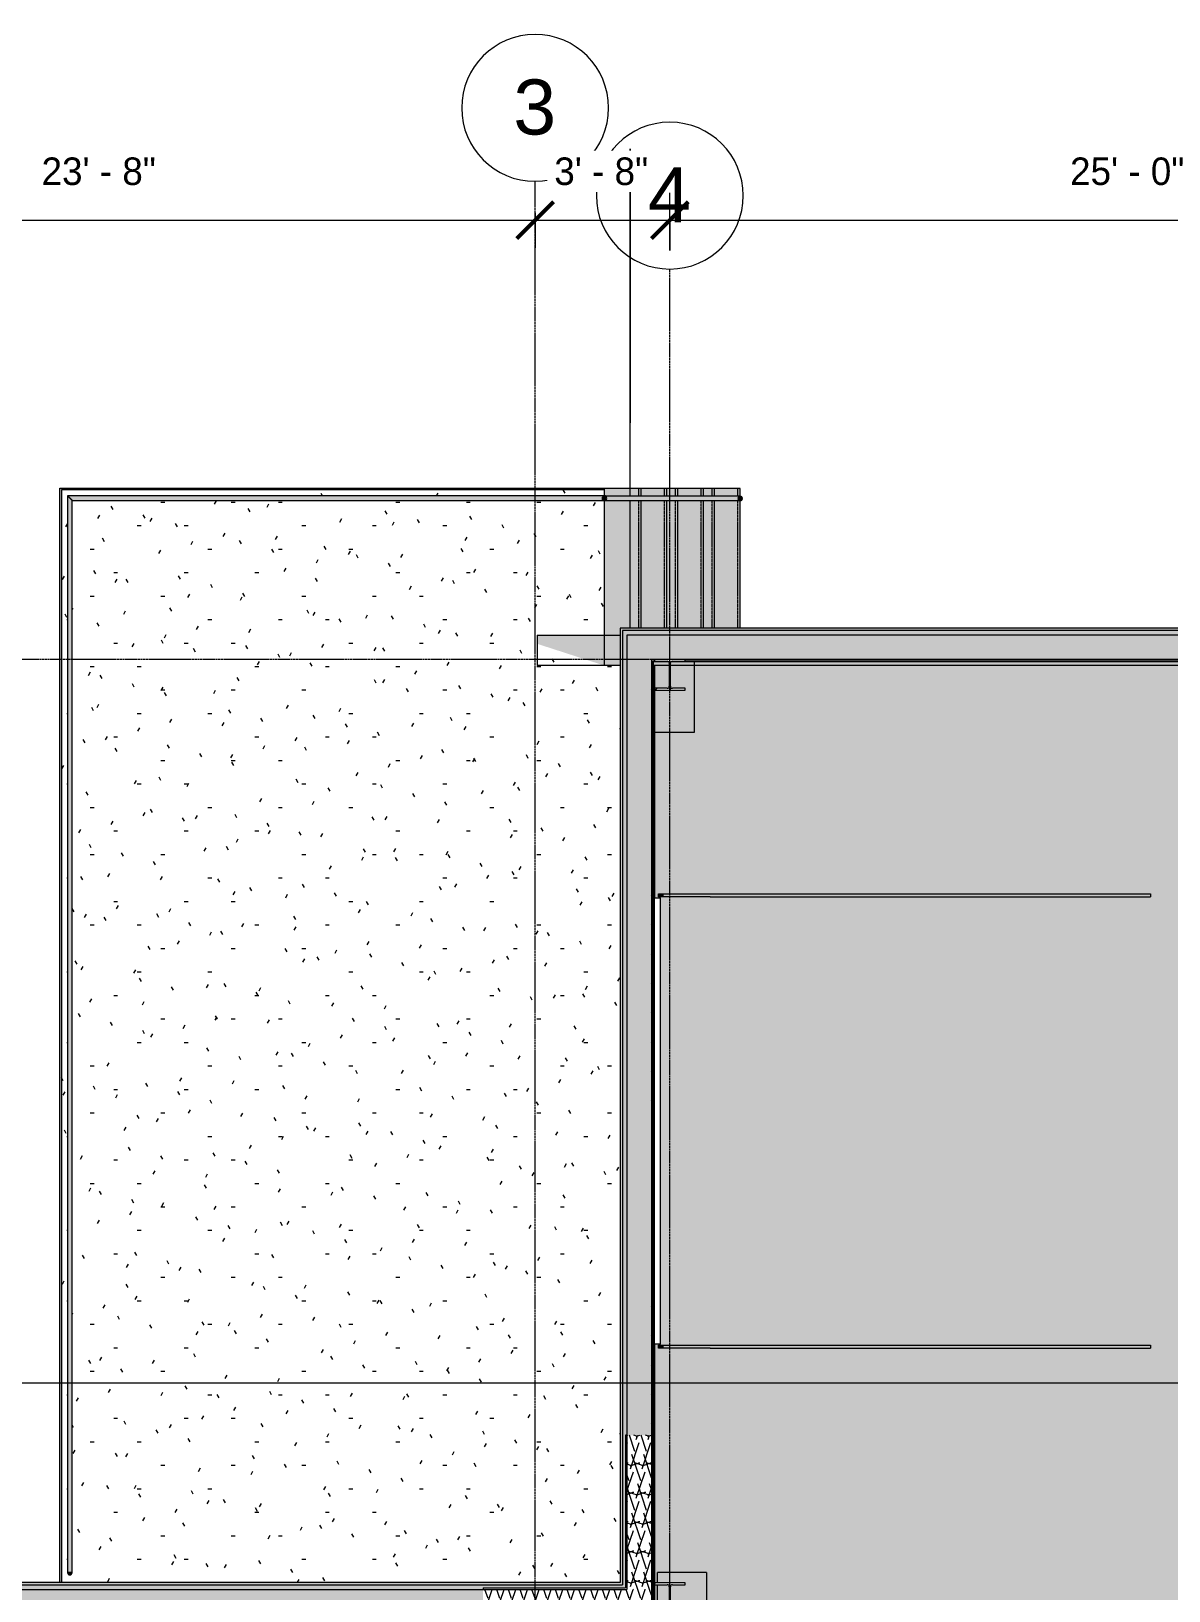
# Model space of a CAD drawing. Header units: inches. Extents: x -4124 to -1243, y 10241 to 12021.
# Drawn here: x -3222 to -2850, y 11456 to 11966 of the extents above; entities that cross this region are included whole.
import ezdxf

# ---------------------------------------------------------------- set-up
doc = ezdxf.new("R2010")
doc.units = ezdxf.units.IN
doc.header["$MEASUREMENT"] = 0
doc.linetypes.add('Grid Line 1_2_', pattern=[0.875, 0.5, -0.125, 0.125, -0.125])
doc.linetypes.add('Overhead 1_16_', pattern=[0.101562, 0.0625, -0.039062])
for name, color, linetype, lineweight in [('A-ANNO-DIMS', 211, 'Continuous', 9), ('A-ANNO-DIMS-96', 211, 'Continuous', 9), ('A-DOOR', 31, 'Continuous', 13), ('A-FLOR-HRAL', 11, 'Continuous', 9), ('A-WALL', 113, 'Continuous', 13), ('A-WALL-PATT', 111, 'Continuous', 20), ('C-BLDG-PADS', 91, 'Continuous', 13), ('C-TOPO', 7, 'Continuous', 9), ('G-ANNO-SYMB', 111, 'Continuous', 9), ('S-COLS', 52, 'Continuous', 13), ('S-FNDN', 32, 'Continuous', 13), ('S-GRID', 1, 'Continuous', 9), ('S-GRID-IDEN', 1, 'Continuous', 9), ('S-STRS', 31, 'Continuous', 9)]:
    doc.layers.add(name, color=color, linetype=linetype, lineweight=lineweight)
doc.styles.add('Arial', font='arial.ttf', dxfattribs={"height": 18})
doc.styles.add('Century Gothic_1', font='ufonts.com_century-gothic.ttf', dxfattribs={"height": 9})
doc.dimstyles.new('OD__1_16__Tol__', dxfattribs={"dimscale": 12, "dimtxt": 9.397514, "dimasz": 1, "dimexe": 0.75, "dimexo": 0.5, "dimgap": 0.75, "dimtad": 1, "dimdec": 4, "dimrnd": 0.0625, "dimzin": 3, "dimdsep": 46, "dimlunit": 4, "dimtxsty": 'Century Gothic_1', "dimblk1": 'OBLIQUE', "dimblk2": 'OBLIQUE', "dimsah": 1, "dimcen": 0.09, "dimdle": 0.75, "dimazin": 0, "dimtfac": 1, "dimtdec": 4, "dimtix": 1, "dimtmove": 0, "dimatfit": 3, "dimfxl": 1, "dimtvp": 1, "dimtfill": 1, "dimfrac": 2, "dimtolj": 1, "dimtzin": 0, "dimarcsym": 2})
pattern_1 = [(161.57, (0.48, 0.48), (-3.83995378, -1.544e-05), [0, -27.322, 3.034, 0]), (18.43, (-0.48, 0.48), (-3.83995378, 1.544e-05), [0, -27.322, 3.034, 0]), (108.43, (0.48, 0.48), (1.919622, -9.60052459), [9.106, -21.25]), (71.57, (-0.48, 0.48), (1.919622, 9.60052459), [9.106, -21.25])]
pattern_2 = [(0, (0, 0), (0, 4.798), []), (315, (0, 0), (4.7984266, 0), [6.786, -6.786]), (45, (0, 0), (4.7984266, 0), [6.786, -6.786])]
pattern_3 = [(0, (0, 0), (30.72, 7.68), [1.267, -21.773, 1.267, -21.773, -122.88]), (0, (0, 0), (30.72, 7.68), [-46.08, 1.267, -44.813, 1.267, -21.773, -53.76]), (0, (0, 0), (30.72, 7.68), [-115.2, 1.267, -14.093, 1.267, -37.133]), (120, (11.52, 3.84), (-22.011075, 22.7643004), [1.267, -21.773, 1.267, -21.773, -122.88]), (120, (11.52, 3.84), (-22.011075, 22.7643004), [-46.08, 1.267, -44.813, 1.267, -21.773, -53.76]), (120, (11.52, 3.84), (-22.011075, 22.7643004), [-115.2, 1.267, -14.093, 1.267, -37.133]), (240, (15.36, 19.2), (-8.708925, -30.4443004), [1.267, -21.773, 1.267, -21.773, -122.88]), (240, (15.36, 19.2), (-8.708925, -30.4443004), [-46.08, 1.267, -44.813, 1.267, -21.773, -53.76]), (240, (15.36, 19.2), (-8.708925, -30.4443004), [-115.2, 1.267, -14.093, 1.267, -37.133])]

# ---------------------------------------------------------------- blocks, each defined once
blk = doc.blocks.new('Door-Sectional_DesignersChoice_Amarr - 16_x8_-1344022-FLOOR PLAN - MEZZANINE')
at = {"layer": 'A-DOOR', "lineweight": 9}
for points in [[(-8.28, -41.53), (-8.28, -42.23), (-7.28, -42.23), (-7.28, -40.88), (-8.28, -40.88), (-8.28, -41.47)], [(-8.28, -45.93), (-8.28, -57.73), (-7.28, -57.73), (-7.28, -42.23), (-8.28, -42.23), (-8.28, -44.37)], [(139.28, -41.53), (139.28, -42.23), (140.28, -42.23), (140.28, -40.88), (139.28, -40.88), (139.28, -41.47)], [(139.28, -57.73), (140.28, -57.73), (140.28, -42.23), (139.28, -42.23), (139.28, -55.06)], [(-8.28, -57.73), (-8.28, -201.53), (-7.28, -201.53), (-7.28, -57.73)], [(139.28, -201.53), (140.28, -201.53), (140.28, -57.73), (139.28, -57.73), (139.28, -126.19)]]:
    blk.add_hatch(color=8, dxfattribs=at).paths.add_polyline_path(points, flags=0)
at = {"layer": 'A-DOOR', "color": 8, "lineweight": 9}
for p, q in [((-7, -39.59), (-7, -39.53)), ((-7, -39.53), (139, -39.53)), ((-7, -41.47), (-7, -39.59)), ((-7, -39.59), (139, -39.59)), ((139, -39.53), (139, -39.59)), ((139, -39.59), (139, -41.47)), ((-8.28, -42.23), (-8.28, -40.88)), ((-8.28, -40.88), (-7.28, -40.88)), ((-8.28, -57.73), (-8.28, -42.23)), ((-7.28, -42.23), (-8.28, -42.23)), ((-7.28, -40.88), (-7.28, -42.23)), ((-7.28, -42.23), (-7.28, -57.73)), ((-7, -41.53), (-7, -41.47)), ((-7, -41.47), (139, -41.47)), ((-7, -41.53), (139, -41.53)), ((139, -41.47), (139, -41.53)), ((139.28, -42.23), (139.28, -40.88)), ((139.28, -40.88), (140.28, -40.88)), ((139.28, -57.73), (139.28, -42.23)), ((140.28, -42.23), (139.28, -42.23)), ((140.28, -40.88), (140.28, -42.23)), ((140.28, -42.23), (140.28, -57.73)), ((-8.28, -57.73), (-8.28, -201.53)), ((-7.28, -57.73), (-7.28, -201.53)), ((139.28, -57.73), (139.28, -201.53)), ((140.28, -57.73), (140.28, -201.53)), ((-7.28, -201.53), (-8.28, -201.53)), ((140.28, -201.53), (139.28, -201.53))]:
    blk.add_line(p, q, dxfattribs=at)
blk = doc.blocks.new('Railing - Lapeyre - 1 1_2_ Post-1355937-FLOOR PLAN - MEZZANINE')
at = {"layer": 'A-FLOR-HRAL'}
blk.add_hatch(color=253, dxfattribs=at).paths.add_polyline_path([(0.06, 0.74), (0, 0.75), (-0.33, 0.67), (-0.41, 0.62), (-0.63, 0.4), (-0.65, 0.37), (-0.72, 0.19), (-0.72, 0), (-0.63, 0.02), (-0.55, 0.33), (-0.53, 0.37), (-0.38, 0.56), (-0.19, 0.67), (0.04, 0.74)], flags=0)
at = {"layer": 'A-FLOR-HRAL', "color": 8}
blk.add_arc((0, 0), 0.75, 85.3095, 180, dxfattribs=at)
blk = doc.blocks.new('Railing - Lapeyre - 1 1_2_ Post-V1-FLOOR PLAN - MEZZANINE')
at = {"layer": 'A-FLOR-HRAL'}
blk.add_hatch(color=253, dxfattribs=at).paths.add_polyline_path([(0, -0.75), (0.19, -0.72), (0.37, -0.65), (0.53, -0.53), (0.65, -0.38), (0.72, -0.19), (0.72, 0), (-0.75, 0), (-0.72, -0.19), (-0.65, -0.38), (-0.53, -0.53), (-0.38, -0.65), (-0.19, -0.72), (0, -0.75)], flags=0)
at = {"layer": 'A-FLOR-HRAL', "color": 8}
blk.add_arc((0, 0), 0.75, 180, 360, dxfattribs=at)
blk = doc.blocks.new('Railing - Railing-1339868-FLOOR PLAN - MEZZANINE')
at = {"layer": 'A-FLOR-HRAL'}
for points in [[(-3209.95, 11461.9), (-3208.45, 11461.9), (-3208.48, 11812.42), (-3209.95, 11813.87), (-3209.95, 11462.15)], [(-3208.45, 11812.4), (-3035.01, 11812.42), (-3035.2, 11812.62), (-3035.28, 11812.77), (-3035.32, 11812.95), (-3035.31, 11813.15), (-3035.25, 11813.34), (-3035.13, 11813.52), (-3035.11, 11813.55), (-3034.95, 11813.68), (-3034.77, 11813.75), (-3034.58, 11813.79), (-3034.58, 11813.9), (-3209.93, 11813.87), (-3208.48, 11812.42)]]:
    blk.add_hatch(color=253, dxfattribs=at).paths.add_polyline_path(points, flags=0)
at = {"layer": 'A-FLOR-HRAL', "color": 8}
for p, q in [((-3034.58, 11813.9), (-3209.95, 11813.9)), ((-3209.95, 11813.9), (-3209.95, 11461.9)), ((-3034.58, 11813.9), (-3034.58, 11813.79)), ((-3208.45, 11812.4), (-3034.58, 11812.4)), ((-3208.45, 11461.9), (-3208.45, 11812.4)), ((-3208.45, 11461.9), (-3209.95, 11461.9))]:
    blk.add_line(p, q, dxfattribs=at)
blk.add_open_spline([(-3209.95, 11813.9), (-3209.95, 11813.9), (-3209.94, 11813.88), (-3209.9, 11813.84), (-3209.85, 11813.8), (-3209.81, 11813.75), (-3209.77, 11813.71), (-3209.72, 11813.66), (-3209.66, 11813.6), (-3209.59, 11813.54), (-3209.54, 11813.48), (-3209.49, 11813.43), (-3209.44, 11813.39), (-3209.4, 11813.34), (-3209.35, 11813.29), (-3209.3, 11813.24), (-3209.25, 11813.19), (-3209.2, 11813.15), (-3209.15, 11813.1), (-3209.11, 11813.05), (-3209.06, 11813), (-3209.01, 11812.95), (-3208.96, 11812.9), (-3208.92, 11812.86), (-3208.87, 11812.81), (-3208.83, 11812.77), (-3208.79, 11812.73), (-3208.73, 11812.68), (-3208.68, 11812.63), (-3208.64, 11812.58), (-3208.6, 11812.54), (-3208.55, 11812.49), (-3208.51, 11812.45), (-3208.47, 11812.41), (-3208.45, 11812.4), (-3208.45, 11812.4)], degree=3, knots=[0, 0, 0, 0, 0.083333, 0.125, 0.166667, 0.208333, 0.229167, 0.25, 0.291667, 0.333333, 0.354167, 0.375, 0.395833, 0.416667, 0.4375, 0.458333, 0.479167, 0.5, 0.520833, 0.541667, 0.5625, 0.583333, 0.604167, 0.625, 0.645833, 0.666667, 0.6875, 0.708333, 0.75, 0.770833, 0.791667, 0.833333, 0.875, 0.916667, 1, 1, 1, 1], dxfattribs=at)
at = {"rotation": 269.9999999999996}
blk.add_blockref('Railing - Lapeyre - 1 1_2_ Post-1355937-FLOOR PLAN - MEZZANINE', (-3034.58, 11813.15), dxfattribs=at)
blk.add_blockref('Railing - Lapeyre - 1 1_2_ Post-V1-FLOOR PLAN - MEZZANINE', (-3209.2, 11461.9))
blk = doc.blocks.new('Railing - Lapeyre - 1 1_2_ Post-1355956-FLOOR PLAN - MEZZANINE')
at = {"layer": 'A-FLOR-HRAL'}
blk.add_hatch(color=253, dxfattribs=at).paths.add_polyline_path([(0.75, 0), (0.72, 0.19), (0.65, 0.37), (0.53, 0.53), (0.37, 0.65), (0.19, 0.72), (0, 0.75), (-0.19, 0.72), (-0.38, 0.65), (-0.53, 0.53), (-0.65, 0.37), (-0.72, 0.19), (-0.75, 0), (-0.72, -0.19), (-0.65, -0.38), (-0.53, -0.53), (-0.38, -0.65), (-0.19, -0.72), (0, -0.75), (0.19, -0.72), (0.37, -0.65), (0.53, -0.53), (0.65, -0.38), (0.72, -0.19)], flags=0)
at = {"layer": 'A-FLOR-HRAL', "color": 8}
for start, end in [(360, 180), (180, 360)]:
    blk.add_arc((0, 0), 0.75, start, end, dxfattribs=at)
blk = doc.blocks.new('Railing - Railing-1340472-FLOOR PLAN - MEZZANINE')
at = {"layer": 'A-FLOR-HRAL'}
for points in [[(-3034.58, 11812.27), (-3026.21, 11812.27), (-3026.21, 11813.77), (-3034.14, 11813.75), (-3033.95, 11813.55), (-3033.88, 11813.4), (-3033.85, 11813.34), (-3033.84, 11812.95), (-3033.91, 11812.69), (-3034.02, 11812.54), (-3034.18, 11812.4), (-3034.26, 11812.35), (-3034.38, 11812.3)], [(-2990.96, 11812.27), (-2990.4, 11812.3), (-2990.58, 11812.37), (-2990.74, 11812.49), (-2990.86, 11812.65), (-2990.93, 11812.83), (-2990.96, 11813.02), (-2990.93, 11813.22), (-2990.86, 11813.4), (-2990.74, 11813.55), (-2990.58, 11813.67), (-2990.4, 11813.75), (-2990.4, 11813.77), (-3026.21, 11813.77), (-3026.2, 11812.27), (-2991.16, 11812.27)]]:
    blk.add_hatch(color=253, dxfattribs=at).paths.add_polyline_path(points, flags=0)
at = {"layer": 'A-FLOR-HRAL', "color": 8}
for p, q in [((-3026.21, 11813.77), (-3034.58, 11813.77)), ((-2990.21, 11813.77), (-3026.21, 11813.77)), ((-3026.21, 11812.27), (-3034.58, 11812.27)), ((-2990.21, 11812.27), (-3026.21, 11812.27))]:
    blk.add_line(p, q, dxfattribs=at)
at = {"rotation": 270}
for p in [(-3034.58, 11813.02), (-2990.21, 11813.02)]:
    blk.add_blockref('Railing - Lapeyre - 1 1_2_ Post-1355956-FLOOR PLAN - MEZZANINE', p, dxfattribs=at)
blk = doc.blocks.new('W-Wide Flange-Column - W10X49-V20-FLOOR PLAN - MEZZANINE')
at = {"layer": 'S-COLS', "lineweight": 9}
h = blk.add_hatch(dxfattribs=at)
h.set_pattern_fill('FP_25', color=8, style=0, pattern_type=2)
h.set_pattern_definition([(45, (3013.203, -11755.405), (-9.503515, 9.503515), []), (45, (3013.203, -11741.005), (-9.503515, 9.503515), [])])
h.paths.add_polyline_path([(5, -4.99), (5, -4.43), (0.86, -4.43), (0.37, -4.23), (0.17, -3.74), (0.17, 3.74), (0.37, 4.23), (0.86, 4.43), (5, 4.43), (5, 4.99), (-5, 4.99), (-5, 4.43), (-0.86, 4.43), (-0.37, 4.23), (-0.17, 3.74), (-0.17, -3.74), (-0.37, -4.23), (-0.86, -4.43), (-5, -4.43), (-5, -4.99), (4.15, -4.99)], flags=0)
for p, q in [((5, 4.99), (-5, 4.99)), ((-5, 4.99), (-5, 4.43)), ((-5, 4.43), (-0.86, 4.43)), ((-0.17, 3.74), (-0.17, -3.74)), ((0.17, -3.74), (0.17, 3.74)), ((0.86, 4.43), (5, 4.43)), ((5, 4.43), (5, 4.99)), ((-0.86, -4.43), (-5, -4.43)), ((-5, -4.43), (-5, -4.99)), ((-5, -4.99), (5, -4.99)), ((5, -4.43), (0.86, -4.43)), ((5, -4.99), (5, -4.43))]:
    blk.add_line(p, q, dxfattribs=at)
for centre, start, end in [((-0.86, 3.74), 0, 90), ((0.86, 3.74), 90, 180), ((-0.86, -3.74), 270, 0), ((0.86, -3.74), 180, 270)]:
    blk.add_arc(centre, 0.691, start, end, dxfattribs=at)
blk = doc.blocks.new('W-Wide Flange-Column - W10X49-1600812-FLOOR PLAN - MEZZANINE')
at = {"layer": 'S-COLS', "lineweight": 9}
h = blk.add_hatch(dxfattribs=at)
h.set_pattern_fill('FP_26', color=8, style=0, pattern_type=2)
h.set_pattern_definition([(45, (3013.203, -11453.511), (-9.503515, 9.503515), []), (45, (3013.203, -11439.111), (-9.503515, 9.503515), [])])
h.paths.add_polyline_path([(-5, -4.99), (5, -4.99), (5, -4.43), (0.86, -4.43), (0.37, -4.23), (0.17, -3.74), (0.17, 3.74), (0.37, 4.23), (0.86, 4.43), (5, 4.43), (5, 4.99), (-5, 4.99), (-5, 4.43), (-0.86, 4.43), (-0.37, 4.23), (-0.17, 3.74), (-0.17, -3.74), (-0.37, -4.23), (-0.86, -4.43), (-5, -4.43)], flags=0)
for p, q in [((5, 4.99), (-5, 4.99)), ((-5, 4.99), (-5, 4.43)), ((-5, 4.43), (-0.86, 4.43)), ((-0.17, 3.74), (-0.17, -3.74)), ((0.17, -3.74), (0.17, 3.74)), ((0.86, 4.43), (5, 4.43)), ((5, 4.43), (5, 4.99)), ((-0.86, -4.43), (-5, -4.43)), ((-5, -4.43), (-5, -4.99)), ((-5, -4.99), (5, -4.99)), ((5, -4.43), (0.86, -4.43)), ((5, -4.99), (5, -4.43))]:
    blk.add_line(p, q, dxfattribs=at)
for centre, start, end in [((-0.86, 3.74), 0, 90), ((0.86, 3.74), 90, 180), ((-0.86, -3.74), 270, 0), ((0.86, -3.74), 180, 270)]:
    blk.add_arc(centre, 0.691, start, end, dxfattribs=at)
blk = doc.blocks.new('Grid - Grid Head - Circle-50561-FLOOR PLAN - MEZZANINE')
at = {"layer": 'S-GRID-IDEN'}
for start, end in [(360, 180), (180, 360)]:
    blk.add_arc((0, 0), 0.25, start, end, dxfattribs=at)
blk = doc.blocks.new('DIMBLOCK7-FLOOR PLAN - MEZZANINE')
at = {"layer": 'A-ANNO-DIMS-96', "lineweight": 50}
for p, q in [((-3341.2, 11903.96), (-3335.2, 11909.96)), ((-3057.2, 11903.96), (-3051.2, 11909.96)), ((-3341.2, 11903.96), (-3347.2, 11897.96)), ((-3057.2, 11903.96), (-3063.2, 11897.96))]:
    blk.add_line(p, q, dxfattribs=at)
at = {"layer": 'A-ANNO-DIMS-96'}
for p, q in [((-3341.2, 11906.45), (-3341.2, 11894.96)), ((-3341.2, 11903.96), (-3341.2, 11906.45)), ((-3057.2, 11906.45), (-3057.2, 11894.96)), ((-3057.2, 11903.96), (-3057.2, 11906.45)), ((-3341.2, 11903.96), (-3057.2, 11903.96))]:
    blk.add_line(p, q, dxfattribs=at)
at = {"layer": 'A-ANNO-DIMS-96', "color": 0, "insert": (-3218.45, 11924.5), "char_height": 9, "width": 46.1821, "attachment_point": 1, "line_spacing_factor": 0.984502, "style": 'Century Gothic_1', "bg_fill": 3, "box_fill_scale": 1.25, "bg_fill_color": 256, "bg_fill_true_color": 13158600, "bg_fill_transparency": 0}
blk.add_mtext('23\' - 8"', dxfattribs=at)
blk = doc.blocks.new('_Oblique')
at = {"color": 0, "linetype": 'ByBlock', "lineweight": -2}
blk.add_line((-0.5, -0.5), (0.5, 0.5), dxfattribs=at)
blk = doc.blocks.new('DIMBLOCK8-FLOOR PLAN - MEZZANINE')
at = {"layer": 'A-ANNO-DIMS-96'}
for p, q in [((-3013.2, 11894.04), (-3013.2, 11912.96)), ((-3057.2, 11906.45), (-3057.2, 11894.96)), ((-3057.2, 11903.96), (-3057.2, 11906.45)), ((-3057.2, 11903.96), (-3013.2, 11903.96)), ((-3013.2, 11903.96), (-3013.2, 11894.04))]:
    blk.add_line(p, q, dxfattribs=at)
at = {"layer": 'A-ANNO-DIMS-96', "lineweight": 50}
for p, q in [((-3057.2, 11903.96), (-3051.2, 11909.96)), ((-3013.2, 11903.96), (-3007.2, 11909.96)), ((-3057.2, 11903.96), (-3063.2, 11897.96)), ((-3013.2, 11903.96), (-3019.2, 11897.96))]:
    blk.add_line(p, q, dxfattribs=at)
at = {"layer": 'A-ANNO-DIMS-96', "color": 0, "insert": (-3050.94, 11924.5), "char_height": 9, "width": 37.7691, "attachment_point": 1, "line_spacing_factor": 0.984502, "style": 'Century Gothic_1', "bg_fill": 3, "box_fill_scale": 1.25, "bg_fill_color": 256, "bg_fill_true_color": 13158600, "bg_fill_transparency": 0}
blk.add_mtext('3\' - 8"', dxfattribs=at)
blk = doc.blocks.new('DIMBLOCK9-FLOOR PLAN - MEZZANINE')
at = {"layer": 'A-ANNO-DIMS-96'}
for p, q in [((-3013.2, 11894.04), (-3013.2, 11912.96)), ((-2713.2, 11906.45), (-2713.2, 11894.96)), ((-2713.2, 11903.96), (-2713.2, 11906.45)), ((-3013.2, 11903.96), (-2713.2, 11903.96)), ((-3013.2, 11903.96), (-3013.2, 11894.04))]:
    blk.add_line(p, q, dxfattribs=at)
at = {"layer": 'A-ANNO-DIMS-96', "lineweight": 50}
for p, q in [((-3013.2, 11903.96), (-3007.2, 11909.96)), ((-2713.2, 11903.96), (-2707.2, 11909.96)), ((-3013.2, 11903.96), (-3019.2, 11897.96)), ((-2713.2, 11903.96), (-2719.2, 11897.96))]:
    blk.add_line(p, q, dxfattribs=at)
at = {"layer": 'A-ANNO-DIMS-96', "color": 0, "insert": (-2882.45, 11924.5), "char_height": 9, "width": 46.1821, "attachment_point": 1, "line_spacing_factor": 0.984502, "style": 'Century Gothic_1', "bg_fill": 3, "box_fill_scale": 1.25, "bg_fill_color": 256, "bg_fill_true_color": 13158600, "bg_fill_transparency": 0}
blk.add_mtext('25\' - 0"', dxfattribs=at)

msp = doc.modelspace()

# ---------------------------------------------------------------- hatches: boundary and pattern name
at = {"layer": 'A-WALL'}
for color, points in [(254, [(-2533.7038, 11769.89539), (-1585.45325, 11769.89539), (-1585.45325, 11770.64539), (-3029.45325, 11770.64539), (-3029.45325, 11769.89539), (-2539.16157, 11769.89539)]), (7, [(-3028.70325, 11506.77039), (-3028.70325, 11769.89539), (-3029.45325, 11769.89539), (-3029.45325, 11506.77039)]), (8, [(-2508.27448, 11768.39539), (-1585.45325, 11768.39539), (-1585.45325, 11769.89539), (-3028.70325, 11769.89539), (-3028.70325, 11768.39539), (-2533.7038, 11768.39539)]), (252, [(-3028.70325, 11506.77039), (-3027.20325, 11506.77039), (-3027.20325, 11768.39539), (-3028.70325, 11768.39383), (-3028.70325, 11511.95928)]), (254, [(-3028.70325, 11458.64539), (-3028.70325, 11506.77039), (-3029.45325, 11506.77039), (-3029.45325, 11458.64539)]), (8, [(-3027.70325, 11457.89539), (-3027.70325, 11506.77039), (-3028.70325, 11506.77039), (-3028.70325, 11457.89539)]), (252, [(-3556.76575, 11456.39539), (-3074.20325, 11456.39539), (-3074.20325, 11457.89539), (-3556.76575, 11457.89539), (-3556.76575, 11456.52026)]), (252, [(-3027.70325, 11456.89539), (-3027.70325, 11457.89539), (-3074.20325, 11457.89539), (-3074.20325, 11456.89539), (-3037.17606, 11456.89539)])]:
    msp.add_hatch(color=color, dxfattribs=at).paths.add_polyline_path(points, flags=0)
at = {"layer": 'A-WALL', "lineweight": 9}
for points in [[(-3556.76575, 11457.89539), (-3074.20325, 11457.89539), (-3074.20325, 11458.64539), (-3556.76575, 11458.64539)], [(-3033.71553, 11457.89539), (-3028.70325, 11457.89539), (-3028.70325, 11458.64539), (-3074.20325, 11458.64539), (-3074.20325, 11457.89539), (-3037.17606, 11457.89539)]]:
    msp.add_hatch(color=254, dxfattribs=at).paths.add_polyline_path(points, flags=0)
at = {"layer": 'A-WALL-PATT', "lineweight": 9}
h = msp.add_hatch(dxfattribs=at)
h.set_pattern_fill('FP_4', color=8, style=0, pattern_type=2)
h.set_pattern_definition(pattern_1)
h.paths.add_polyline_path([(-3027.20325, 11760.39539), (-1585.45325, 11760.39539), (-1585.45325, 11768.39539), (-3027.20325, 11768.39539)], flags=0)
h = msp.add_hatch(dxfattribs=at)
h.set_pattern_fill('FP_4', color=8, style=0, pattern_type=2)
h.set_pattern_definition(pattern_1)
h.paths.add_polyline_path([(-3026.20325, 11506.77039), (-3019.20325, 11506.77039), (-3019.20325, 11760.39539), (-3027.20325, 11760.39539), (-3027.20325, 11506.77039)], flags=0)
h = msp.add_hatch(dxfattribs=at)
h.set_pattern_fill('FP_5', color=8, style=0, pattern_type=2)
h.set_pattern_definition(pattern_2)
h.paths.add_polyline_path([(-2118.20325, 11759.89539), (-2118.20325, 11760.39539), (-2408.20325, 11760.39539), (-2408.20325, 11759.89539), (-2284.65627, 11759.89539)], flags=0)
h.paths.add_polyline_path([(-3019.20325, 11759.89539), (-3018.20325, 11759.89556), (-3018.20325, 11760.39539), (-3019.20325, 11760.39539)], flags=0)
h.paths.add_polyline_path([(-1592.45325, 11759.89539), (-1585.45325, 11759.89539), (-1585.45325, 11760.39539), (-1612.20325, 11760.38606), (-1612.20325, 11759.89539)], flags=0)
h.paths.add_polyline_path([(-3008.20325, 11759.89539), (-2718.20325, 11759.89539), (-2718.20325, 11760.39539), (-3008.20325, 11760.39539), (-3008.20325, 11759.89905)], flags=0)
h.paths.add_polyline_path([(-1622.20325, 11759.89539), (-1622.20325, 11760.39539), (-1808.20325, 11760.39539), (-1808.20325, 11759.89539), (-1699.36311, 11759.89539)], flags=0)
h.paths.add_polyline_path([(-2708.20325, 11759.89539), (-2418.20325, 11759.89539), (-2418.20325, 11760.39539), (-2708.20325, 11760.39539), (-2708.20325, 11760.00371)], flags=0)
h.paths.add_polyline_path([(-1818.20325, 11759.89539), (-1818.20325, 11760.39539), (-2108.20325, 11760.39539), (-2108.20325, 11759.89539), (-1866.58973, 11759.89539)], flags=0)
h = msp.add_hatch(dxfattribs=at)
h.set_pattern_fill('FP_5', color=8, style=0, pattern_type=2)
h.set_pattern_definition(pattern_2)
h.paths.add_polyline_path([(-3018.70325, 11506.77039), (-3018.70325, 11759.89539), (-3019.20325, 11759.89539), (-3019.20325, 11506.77039)], flags=0)
h = msp.add_hatch(dxfattribs=at)
h.set_pattern_fill('FP_2', color=8, style=0, pattern_type=2)
h.set_pattern_definition(pattern_3)
h.paths.add_polyline_path([(-3027.70325, 11456.89539), (-3027.20325, 11456.90077), (-3027.20325, 11506.77039), (-3027.70325, 11506.77039), (-3027.70325, 11457.89539)], flags=0)
h = msp.add_hatch(dxfattribs=at)
h.set_pattern_fill('FP_4', color=8, style=0, pattern_type=2)
h.set_pattern_definition(pattern_1)
h.paths.add_polyline_path([(-3027.20325, 11456.39539), (-3019.20325, 11456.39539), (-3019.20325, 11506.77039), (-3027.20325, 11506.77039), (-3027.20325, 11456.89539)], flags=0)
h = msp.add_hatch(dxfattribs=at)
h.set_pattern_fill('FP_4', color=8, style=0, pattern_type=2)
h.set_pattern_definition(pattern_1)
h.paths.add_polyline_path([(-3212.45325, 11448.39539), (-3074.20325, 11448.39539), (-3074.20325, 11456.39539), (-3556.76575, 11456.39539), (-3556.76575, 11448.39539), (-3555.20325, 11448.39539), (-3555.20325, 11448.52039), (-3545.20325, 11448.52039), (-3545.20325, 11448.39539), (-3346.20325, 11448.39539), (-3346.20325, 11448.52039), (-3336.20325, 11448.52039), (-3336.20325, 11448.39539), (-3288.01599, 11448.39539)], flags=0)
h = msp.add_hatch(dxfattribs=at)
h.set_pattern_fill('FP_4', color=8, style=0, pattern_type=2)
h.set_pattern_definition(pattern_1)
h.paths.add_polyline_path([(-3026.20325, 11448.39539), (-3026.20325, 11448.52039), (-3019.20325, 11448.52039), (-3019.20325, 11456.39539), (-3074.20325, 11456.39539), (-3074.20325, 11448.39539), (-3062.20325, 11448.39539), (-3062.20325, 11448.52039), (-3052.20325, 11448.52039), (-3052.20325, 11448.39539), (-3026.7244, 11448.39539)], flags=0)
at = {"layer": 'C-BLDG-PADS', "lineweight": 9}
h = msp.add_hatch(dxfattribs=at)
h.set_pattern_fill('FP_1', color=9, style=0, pattern_type=2)
h.set_pattern_definition(pattern_3)
h.paths.add_polyline_path([(-3211.95325, 11458.77039), (-3029.45325, 11458.77039), (-3029.45325, 11758.39539), (-3034.57825, 11758.39539), (-3056.58153, 11765.52824), (-3056.58153, 11768.39539), (-3034.57825, 11768.39539), (-3034.57825, 11812.27399), (-3034.77237, 11812.29955), (-3035.10858, 11812.39539), (-3208.45325, 11812.39539), (-3208.47882, 11461.70124), (-3208.55381, 11461.52029), (-3208.67292, 11461.36506), (-3208.82854, 11461.24575), (-3209.00951, 11461.1709), (-3209.20367, 11461.14544), (-3209.39777, 11461.17111), (-3209.57859, 11461.24613), (-3209.73382, 11461.36537), (-3209.8529, 11461.5207), (-3209.92774, 11461.70159), (-3209.95325, 11462.14883), (-3209.9277, 11813.89539), (-3034.57825, 11813.89539), (-3034.57825, 11815.89539), (-3211.95325, 11815.89539), (-3211.95325, 11460.03276)], flags=0)
h = msp.add_hatch(dxfattribs=at)
h.set_pattern_fill('FP_1', color=9, style=0, pattern_type=2)
h.set_pattern_definition(pattern_3)
h.paths.add_polyline_path([(-2414.06458, 10818.02039), (-2413.90426, 10818.02039), (-2413.57568, 10818.15649), (-2413.37318, 10818.64539), (-2413.37318, 10826.12586), (-2413.57568, 10826.61476), (-2414.06458, 10826.81727), (-2418.20325, 10826.81727), (-2418.20325, 10827.37586), (-2408.20325, 10827.37586), (-2408.20325, 10826.81727), (-2412.34193, 10826.81727), (-2412.83082, 10826.61476), (-2413.03333, 10826.12586), (-2413.03333, 10818.64539), (-2412.83082, 10818.15649), (-2412.50224, 10818.02039), (-2113.90426, 10818.02039), (-2113.57568, 10818.15649), (-2113.37318, 10818.64539), (-2113.37318, 10826.12586), (-2113.57568, 10826.61476), (-2114.06458, 10826.81727), (-2118.20325, 10826.81727), (-2118.20325, 10827.37586), (-2108.20325, 10827.37586), (-2108.20325, 10826.81727), (-2112.34193, 10826.81727), (-2112.83082, 10826.61476), (-2113.03333, 10826.12586), (-2113.03333, 10818.64539), (-2112.83082, 10818.15649), (-2112.50224, 10818.02039), (-1942.39075, 10818.02039), (-1942.39075, 10819.70985), (-1845.45325, 10819.70985), (-1845.45325, 10979.89539), (-1797.95325, 10979.89539), (-1797.95325, 10977.64539), (-1790.32825, 10977.64539), (-1790.32825, 10819.70985), (-1617.37318, 10819.70985), (-1617.37318, 10826.12586), (-1617.57568, 10826.61476), (-1618.06458, 10826.81727), (-1622.20325, 10826.81727), (-1622.20325, 10827.37586), (-1612.20325, 10827.37586), (-1612.20325, 10826.81727), (-1616.34193, 10826.81727), (-1616.83082, 10826.61476), (-1617.03333, 10826.12586), (-1617.03333, 10819.70985), (-1587.20325, 10819.70985), (-1587.20325, 10994.77818), (-1635.20325, 10994.77818), (-1635.20325, 11033.89539), (-1904.20325, 11033.89539), (-1904.20325, 11264.89539), (-1829.70325, 11264.89539), (-1829.70325, 11420.27039), (-1824.95325, 11420.27039), (-1824.95325, 11420.89539), (-1587.20325, 11420.89539), (-1587.2033, 11758.39526), (-1617.03333, 11758.39526), (-1617.03333, 11751.66492), (-1616.83082, 11751.17602), (-1616.34193, 11750.97352), (-1612.20325, 11750.97352), (-1612.20325, 11750.41492), (-1622.20325, 11750.41492), (-1622.20325, 11750.97352), (-1618.06458, 11750.97352), (-1617.57568, 11751.17602), (-1617.37318, 11751.66492), (-1617.37318, 11758.39526), (-1813.03333, 11758.39539), (-1813.03333, 11751.66492), (-1812.83082, 11751.17602), (-1812.34193, 11750.97352), (-1808.20325, 11750.97352), (-1808.20325, 11750.41492), (-1818.20325, 11750.41492), (-1818.20325, 11750.97352), (-1814.06458, 11750.97352), (-1813.57568, 11751.17602), (-1813.37318, 11751.66492), (-1813.37318, 11758.39539), (-2113.03333, 11758.39539), (-2113.03333, 11751.66492), (-2112.83082, 11751.17602), (-2112.34193, 11750.97352), (-2108.20325, 11750.97352), (-2108.20325, 11750.41492), (-2118.20325, 11750.41492), (-2118.20325, 11750.97352), (-2114.06458, 11750.97352), (-2113.57568, 11751.17602), (-2113.37318, 11751.66492), (-2113.37318, 11758.39539), (-2413.03333, 11758.39539), (-2413.03333, 11751.66492), (-2412.83082, 11751.17602), (-2412.34193, 11750.97352), (-2408.20325, 11750.97352), (-2408.20325, 11750.41492), (-2418.20325, 11750.41492), (-2418.20325, 11750.97352), (-2414.06458, 11750.97352), (-2413.57568, 11751.17602), (-2413.37318, 11751.66492), (-2413.37318, 11758.39539), (-2713.03333, 11758.39539), (-2713.03333, 11751.66492), (-2712.83082, 11751.17602), (-2712.34193, 11750.97352), (-2708.20325, 11750.97352), (-2708.20325, 11750.41492), (-2718.20325, 11750.41492), (-2718.20325, 11750.97352), (-2714.06458, 11750.97352), (-2713.57568, 11751.17602), (-2713.37318, 11751.66492), (-2713.37318, 11758.39539), (-3013.03333, 11758.39539), (-3013.03333, 11751.66492), (-3012.83082, 11751.17602), (-3012.34193, 11750.97352), (-3008.20325, 11750.97352), (-3008.20325, 11750.41492), (-3018.20325, 11750.41492), (-3018.16419, 11682.52039), (-3016.22669, 11682.52039), (-3016.22669, 11536.52039), (-3018.20325, 11536.52039), (-3018.20325, 11458.50086), (-3008.20325, 11458.50086), (-3008.20325, 11457.94227), (-3012.34193, 11457.94227), (-3012.83082, 11457.73976), (-3013.03333, 11457.25086), (-3013.03333, 11449.77039), (-3012.83082, 11449.28149), (-3012.34193, 11449.07898), (-3008.20325, 11449.07898), (-3008.20325, 11448.52039), (-3018.20325, 11448.52039), (-3018.20325, 10827.37586), (-3008.20325, 10827.37586), (-3008.20325, 10826.81727), (-3012.34193, 10826.81727), (-3012.83082, 10826.61476), (-3013.03333, 10826.12586), (-3013.03333, 10818.64539), (-3012.83082, 10818.15649), (-3012.50224, 10818.02039), (-2713.90426, 10818.02039), (-2713.57568, 10818.15649), (-2713.37318, 10818.64539), (-2713.37318, 10826.12586), (-2713.57568, 10826.61476), (-2714.06458, 10826.81727), (-2718.20325, 10826.81727), (-2718.20325, 10827.37586), (-2708.20325, 10827.37586), (-2708.20325, 10826.81727), (-2712.34193, 10826.81727), (-2712.83082, 10826.61476), (-2713.03333, 10826.12586), (-2713.03333, 10818.64539), (-2712.83082, 10818.15649), (-2712.50224, 10818.02039), (-2451.88289, 10818.02039)], flags=0)
h.paths.add_polyline_path([(-3018.20325, 10818.02039), (-3013.90426, 10818.02039), (-3013.57568, 10818.15649), (-3013.37318, 10818.64539), (-3013.37318, 10826.12586), (-3013.57568, 10826.61476), (-3014.06458, 10826.81727), (-3018.20325, 10826.81727), (-3018.20325, 10818.15649)], flags=0)
h.paths.add_polyline_path([(-1840.95325, 10819.70985), (-1813.37318, 10819.70985), (-1813.37318, 10826.12586), (-1813.57568, 10826.61476), (-1814.06458, 10826.81727), (-1818.20325, 10826.81727), (-1818.20325, 10827.37586), (-1808.20325, 10827.37586), (-1808.20325, 10826.81727), (-1812.34193, 10826.81727), (-1812.83082, 10826.61476), (-1813.03333, 10826.12586), (-1813.03333, 10819.70985), (-1797.95325, 10819.70985), (-1797.95325, 10975.39539), (-1840.95325, 10975.39539), (-1840.95325, 10826.81727)], flags=0)
h.paths.add_polyline_path([(-1587.20325, 11002.40318), (-1587.20325, 11039.65318), (-1627.57825, 11039.65318), (-1627.57825, 11002.40318)], flags=0)
h.paths.add_polyline_path([(-1797.95325, 11038.39539), (-1635.20325, 11038.39539), (-1635.20325, 11039.65318), (-1745.20325, 11039.65318), (-1745.20325, 11038.72821), (-1899.70325, 11038.72821), (-1899.70325, 11038.39539), (-1859.64273, 11038.39539)], flags=0)
h.paths.add_polyline_path([(-1747.20325, 11219.64539), (-1745.20325, 11219.64539), (-1745.20325, 11260.27039), (-1829.70325, 11260.27039), (-1829.70325, 11260.39539), (-1879.20325, 11260.39539), (-1879.20325, 11259.64539), (-1747.20325, 11259.64539), (-1747.20325, 11221.64539)], flags=0)
h.paths.add_polyline_path([(-3014.06458, 11449.07898), (-3013.57568, 11449.28149), (-3013.37318, 11449.77039), (-3013.37318, 11457.25086), (-3013.57568, 11457.73976), (-3014.06458, 11457.94227), (-3018.20325, 11457.94227), (-3018.20325, 11449.07898), (-3016.27274, 11449.07898)], flags=0)
h.paths.add_polyline_path([(-3016.28919, 11535.23914), (-3016.87625, 11535.23914), (-3016.87625, 11536.23914), (-2856.22669, 11536.23914), (-2856.22669, 11535.23914), (-3016.22669, 11535.23914)], flags=0)
h.paths.add_polyline_path([(-3016.87625, 11682.80164), (-3016.87625, 11683.80164), (-2856.22669, 11683.80164), (-2856.22669, 11682.80164), (-3016.28919, 11682.80164)], flags=0)
h.paths.add_polyline_path([(-3018.20325, 11750.97352), (-3014.06458, 11750.97352), (-3013.57568, 11751.17602), (-3013.37318, 11751.66492), (-3013.37318, 11758.39539), (-3018.20325, 11758.39539)], flags=0)
at = {"layer": 'S-FNDN'}
for color, points in [(254, [(-3212.45325, 11458.64539), (-3202.45325, 11458.64539), (-3202.45325, 11458.77039), (-3211.95325, 11458.77039), (-3211.95325, 11815.89539), (-3202.45325, 11815.89539), (-3202.45325, 11816.39539), (-3212.45325, 11816.39538), (-3212.45325, 11458.77039)]), (254, [(-3047.08153, 11815.89539), (-3046.58153, 11815.89539), (-3046.58153, 11816.39539), (-3202.45325, 11816.39539), (-3202.45325, 11815.89539), (-3047.62773, 11815.89539)]), (9, [(-3018.20325, 11736.51566), (-3018.20325, 11758.39539), (-3018.57825, 11758.39526), (-3018.57825, 11736.51566)])]:
    msp.add_hatch(color=color, dxfattribs=at).paths.add_polyline_path(points, flags=0)
h = msp.add_hatch(color=254, dxfattribs=at)
h.paths.add_polyline_path([(-3018.57825, 11758.39539), (-3013.37318, 11758.39539), (-3013.37318, 11759.14539), (-3013.57568, 11759.63429), (-3013.90426, 11759.77039), (-3018.57825, 11759.77039), (-3018.57825, 11758.61022)], flags=0)
h.paths.add_polyline_path([(-3029.45325, 11758.39539), (-3029.45325, 11768.39539), (-3056.58153, 11768.39539), (-3056.58153, 11765.52824), (-3034.57825, 11758.39539)], flags=0)
h.paths.add_polyline_path([(-1782.97642, 11758.39539), (-1683.84173, 11758.39539), (-1683.08655, 11759.77039), (-1812.50225, 11759.77039), (-1812.83082, 11759.63429), (-1813.03333, 11759.14539), (-1813.03333, 11758.39539), (-1812.83082, 11758.39539)], flags=0)
h.paths.add_polyline_path([(-2619.10951, 11758.39539), (-2413.37318, 11758.39539), (-2413.37318, 11759.14539), (-2413.57568, 11759.63429), (-2413.90426, 11759.77039), (-2712.50225, 11759.77039), (-2712.83082, 11759.63429), (-2713.03333, 11759.14539), (-2713.03333, 11758.39539), (-2712.83082, 11758.39539)], flags=0)
h.paths.add_polyline_path([(-1813.37318, 11758.39539), (-1813.37318, 11759.14539), (-1813.57568, 11759.63429), (-1813.90426, 11759.77039), (-2112.50225, 11759.77039), (-2112.83082, 11759.63429), (-2113.03333, 11759.14539), (-2113.03333, 11758.39539), (-1813.57568, 11758.39539)], flags=0)
h.paths.add_polyline_path([(-2413.03333, 11758.39539), (-2113.37318, 11758.39539), (-2113.37318, 11759.14539), (-2113.57568, 11759.63429), (-2113.90426, 11759.77039), (-2412.50225, 11759.77039), (-2412.83082, 11759.63429), (-2413.03333, 11759.14539)], flags=0)
h.paths.add_polyline_path([(-3013.03333, 11758.39539), (-2713.37318, 11758.39539), (-2713.37318, 11759.14539), (-2713.57568, 11759.63429), (-2713.90426, 11759.77039), (-3012.50225, 11759.77039), (-3012.83082, 11759.63429), (-3013.03333, 11759.14539)], flags=0)
at = {"layer": 'S-STRS'}
h = msp.add_hatch(color=254, dxfattribs=at)
h.paths.add_polyline_path([(-3029.45325, 11768.39539), (-3029.45325, 11770.64539), (-3022.57825, 11770.64539), (-3022.57825, 11812.27399), (-3034.57825, 11812.27399), (-3034.57825, 11768.39539)], flags=0)
h.paths.add_polyline_path([(-3033.92873, 11813.77399), (-3022.57825, 11813.77399), (-3022.57825, 11816.27399), (-3034.57825, 11816.27399), (-3034.57825, 11813.89539), (-3034.38414, 11813.86983), (-3034.04792, 11813.77399)], flags=0)
h = msp.add_hatch(color=7, dxfattribs=at)
h.paths.add_polyline_path([(-3022.57825, 11770.64539), (-3014.20653, 11770.64539), (-3014.20653, 11812.27399), (-3022.57825, 11812.27399), (-3022.57825, 11771.59185)], flags=0)
h.paths.add_polyline_path([(-3022.57825, 11813.77399), (-3014.20653, 11813.77399), (-3014.20653, 11816.27399), (-3022.57825, 11816.27399)], flags=0)
h = msp.add_hatch(color=254, dxfattribs=at)
h.paths.add_polyline_path([(-3010.57825, 11770.64539), (-3010.57825, 11812.27399), (-3014.20653, 11812.27399), (-3014.20653, 11770.64539)], flags=0)
h.paths.add_polyline_path([(-3011.2773, 11813.77399), (-3010.57825, 11813.77399), (-3010.57825, 11816.27393), (-3014.20653, 11816.27399), (-3014.20653, 11813.77399)], flags=0)
h = msp.add_hatch(color=7, dxfattribs=at)
h.paths.add_polyline_path([(-3002.20653, 11770.64539), (-3002.20653, 11812.27399), (-3010.57825, 11812.27399), (-3010.57825, 11770.64539)], flags=0)
h.paths.add_polyline_path([(-3002.20653, 11813.77399), (-3002.20653, 11816.27399), (-3010.57825, 11816.27393), (-3010.57825, 11813.77399), (-3009.51537, 11813.77399)], flags=0)
h = msp.add_hatch(color=254, dxfattribs=at)
h.paths.add_polyline_path([(-2998.57825, 11770.64539), (-2998.57825, 11812.27399), (-3002.20653, 11812.27399), (-3002.20653, 11770.64539)], flags=0)
h.paths.add_polyline_path([(-2998.57825, 11813.77399), (-2998.57825, 11816.27399), (-3002.20653, 11816.27399), (-3002.20653, 11813.77399)], flags=0)
h = msp.add_hatch(color=7, dxfattribs=at)
h.paths.add_polyline_path([(-2990.20653, 11770.64539), (-2990.20653, 11812.27399), (-2998.57825, 11812.27399), (-2998.57825, 11770.64539), (-2995.36941, 11770.64539)], flags=0)
h.paths.add_polyline_path([(-2990.38104, 11813.77399), (-2990.20653, 11813.77399), (-2990.20653, 11816.27399), (-2998.57825, 11816.27399), (-2998.57825, 11813.77399), (-2990.40065, 11813.77399)], flags=0)

# ---------------------------------------------------------------- linework, layer by layer
at = {"layer": 'A-WALL', "lineweight": 9}
for p, q in [((-1585.45325, 11770.64539), (-3029.45325, 11770.64539)), ((-3029.45325, 11770.64539), (-3029.45325, 11458.64539)), ((-1585.45325, 11769.89539), (-3028.70325, 11769.89539)), ((-3028.70325, 11769.89539), (-3028.70325, 11457.89539)), ((-1585.45325, 11768.39539), (-3027.20325, 11768.39539)), ((-3027.20325, 11768.39539), (-3027.20325, 11456.39539)), ((-3018.20325, 11760.39539), (-3019.20325, 11760.39539)), ((-3019.20325, 11760.39539), (-3019.20325, 11448.39539)), ((-3018.20325, 11759.89539), (-3018.70325, 11759.89539)), ((-3018.70325, 11759.89539), (-3018.70325, 11447.89539)), ((-3018.57825, 11759.77039), (-3013.90426, 11759.77039)), ((-3018.57825, 10818.02039), (-3018.57825, 11759.77039)), ((-3012.50225, 11759.77039), (-2713.90426, 11759.77039)), ((-2718.20325, 11760.39539), (-3008.20325, 11760.39539)), ((-2718.20325, 11759.89539), (-3008.20325, 11759.89539)), ((-3027.20325, 11506.77039), (-3027.70325, 11506.77039)), ((-3027.70325, 11506.77039), (-3027.70325, 11456.89539)), ((-3018.70325, 11506.77039), (-3019.20325, 11506.77039)), ((-3029.45325, 11458.64539), (-3567.64075, 11458.64539)), ((-3556.76575, 11457.89539), (-3028.70325, 11457.89539)), ((-3556.76575, 11456.39539), (-3027.20325, 11456.39539)), ((-3074.20325, 11456.89539), (-3074.20325, 11456.39539)), ((-3074.20325, 11456.89539), (-3027.70325, 11456.89539))]:
    msp.add_line(p, q, dxfattribs=at)
at = {"layer": 'C-BLDG-PADS', "color": 8, "lineweight": 9}
for p, q in [((-3034.57825, 11815.89539), (-3211.95325, 11815.89539)), ((-3211.95325, 11815.89539), (-3211.95325, 11458.77039)), ((-3034.57825, 11813.89539), (-3034.57825, 11815.89539)), ((-3034.57825, 11758.39539), (-3034.57825, 11812.27399)), ((-3029.44918, 11758.39539), (-3034.57825, 11758.39539)), ((-3013.37318, 11758.39539), (-3018.20325, 11758.39539)), ((-3018.20325, 11758.39539), (-3018.20325, 11750.97352)), ((-3018.20325, 11750.41492), (-3018.20325, 11682.52039)), ((-3018.20325, 11536.52039), (-3018.20325, 11458.50086)), ((-3211.95325, 11458.77039), (-3029.45325, 11458.77039)), ((-3018.20325, 11457.94227), (-3018.20325, 11449.07898))]:
    msp.add_line(p, q, dxfattribs=at)
at = {"layer": 'C-TOPO', "color": 8}
for p, q in [((-3026.20331, 11927.37139), (-3026.20331, 11853.03076)), ((-3026.20331, 11853.03076), (-3026.20331, 11927.37139)), ((-3026.20331, 11853.03076), (-3026.20331, 11837.76709)), ((-3026.20331, 11837.76709), (-3026.20331, 11853.03076)), ((-3026.20331, 11831.1416), (-3026.20331, 11837.76709)), ((-3026.20331, 11831.1416), (-3026.20331, 11837.76709)), ((-3026.20331, 11816.27417), (-3026.20331, 11831.1416)), ((-3026.20331, 11816.39575), (-3026.20331, 11831.1416)), ((-3046.58153, 11816.39575), (-3026.20331, 11816.39575)), ((-3046.58153, 11816.39575), (-3026.20331, 11816.39575)), ((-3026.20331, 11816.39575), (-3026.20331, 11816.27417))]:
    msp.add_line(p, q, dxfattribs=at)
at = {"layer": 'G-ANNO-SYMB'}
msp.add_line((-4008.43211, 11523.97754), (-1530.35451, 11523.97754), dxfattribs=at)
at = {"layer": 'S-FNDN', "color": 8, "lineweight": 9}
for p, q in [((-3212.45325, 11458.64539), (-3212.45325, 11816.39539)), ((-3212.45325, 11816.39539), (-3046.58153, 11816.39539)), ((-3046.58153, 11815.89539), (-3046.58153, 11816.39539)), ((-3056.58153, 11768.39539), (-3029.45325, 11768.39539)), ((-3056.58153, 11768.39539), (-3056.58153, 11758.39539)), ((-3034.57825, 11758.39539), (-3056.58153, 11758.39539)), ((-3018.20325, 11758.39539), (-3018.57825, 11758.39539)), ((-2713.37318, 11758.39539), (-3013.03333, 11758.39539)), ((-3005.20326, 11759.77156), (-3005.20326, 11736.51566)), ((-3005.20326, 11736.51566), (-3018.57825, 11736.51566)), ((-3017.20326, 11458.50086), (-3017.20326, 11461.96025)), ((-3001.20326, 11461.96025), (-3017.20326, 11461.96025)), ((-3001.20326, 11461.96025), (-3001.20326, 11435.08053)), ((-3202.45325, 11458.77039), (-3202.45325, 11458.64539)), ((-3017.20326, 11449.07898), (-3017.20326, 11457.94227))]:
    msp.add_line(p, q, dxfattribs=at)
at = {"layer": 'S-GRID', "linetype": 'Grid Line 1_2_'}
for p, q in [((-3057.20325, 10413.09146), (-3057.20325, 11916.7122)), ((-3013.20325, 10769.69706), (-3013.20325, 11888.03697)), ((-1362.80331, 11760.39539), (-3750.49332, 11760.39539))]:
    msp.add_line(p, q, dxfattribs=at)
at = {"layer": 'S-STRS', "color": 8}
for p, q in [((-3034.57825, 11813.89539), (-3034.57825, 11816.27399)), ((-3022.57825, 11816.27399), (-3034.57825, 11816.27399)), ((-3026.20653, 11813.77399), (-3026.20653, 11816.27399)), ((-3014.20653, 11816.27399), (-3026.20653, 11816.27399)), ((-3022.57825, 11813.77399), (-3022.57825, 11816.27399)), ((-3010.57825, 11816.27399), (-3014.20653, 11816.27399)), ((-3002.20653, 11816.27399), (-3014.20653, 11816.27399)), ((-3014.20653, 11813.77399), (-3014.20653, 11816.27399)), ((-3010.57825, 11813.77399), (-3010.57825, 11816.27399)), ((-2998.57825, 11816.27399), (-3002.20653, 11816.27399)), ((-2990.20653, 11816.27399), (-3002.20653, 11816.27399)), ((-3002.20653, 11813.77399), (-3002.20653, 11816.27399)), ((-2998.57825, 11813.77399), (-2998.57825, 11816.27399)), ((-2990.20653, 11813.77399), (-2990.20653, 11816.27399)), ((-3034.57825, 11768.27399), (-3034.57825, 11812.27399)), ((-3026.20653, 11770.64539), (-3026.20653, 11812.27399)), ((-3022.57825, 11770.64539), (-3022.57825, 11812.27399)), ((-3014.20653, 11770.64539), (-3014.20653, 11812.27399)), ((-3010.57825, 11770.64539), (-3010.57825, 11812.27399)), ((-3002.20653, 11770.64539), (-3002.20653, 11812.27399)), ((-2998.57825, 11770.64539), (-2998.57825, 11812.27399)), ((-2990.20653, 11770.64539), (-2990.20653, 11812.27399))]:
    msp.add_line(p, q, dxfattribs=at)
at = {"layer": 'S-STRS', "color": 8, "linetype": 'Overhead 1_16_'}
for p, q in [((-3023.32825, 11813.77399), (-3023.32825, 11816.27399)), ((-3014.95653, 11813.77399), (-3014.95653, 11816.27399)), ((-3011.32825, 11813.77399), (-3011.32825, 11816.27399)), ((-3002.95653, 11813.77399), (-3002.95653, 11816.27399)), ((-2999.32825, 11813.77399), (-2999.32825, 11816.27399)), ((-2990.95653, 11813.77399), (-2990.95653, 11816.27399)), ((-3023.32825, 11770.64539), (-3023.32825, 11812.27399)), ((-3014.95653, 11770.64539), (-3014.95653, 11812.27399)), ((-3011.32825, 11770.64539), (-3011.32825, 11812.27399)), ((-3002.95653, 11770.64539), (-3002.95653, 11812.27399)), ((-2999.32825, 11770.64539), (-2999.32825, 11812.27399)), ((-2990.95653, 11770.64539), (-2990.95653, 11812.27399))]:
    msp.add_line(p, q, dxfattribs=at)

# ---------------------------------------------------------------- block references
at = {"layer": 'A-DOOR', "color": 8, "lineweight": 9, "rotation": 89.99999999999957}
msp.add_blockref('Door-Sectional_DesignersChoice_Amarr - 16_x8_-1344022-FLOOR PLAN - MEZZANINE', (-3057.75495, 11543.52039), dxfattribs=at)
at = {"layer": 'A-FLOR-HRAL', "color": 8}
for name in ['Railing - Railing-1339868-FLOOR PLAN - MEZZANINE', 'Railing - Railing-1340472-FLOOR PLAN - MEZZANINE']:
    msp.add_blockref(name, (0, 0), dxfattribs=at)
at = {"layer": 'S-COLS', "color": 7, "lineweight": 9}
for name, p in [('W-Wide Flange-Column - W10X49-V20-FLOOR PLAN - MEZZANINE', (-3013.20325, 11755.40516)), ('W-Wide Flange-Column - W10X49-1600812-FLOOR PLAN - MEZZANINE', (-3013.20325, 11453.51062))]:
    msp.add_blockref(name, p, dxfattribs=at)
at = {"layer": 'S-GRID-IDEN', "xscale": 95.99999999999994, "yscale": 95.99999999999994, "zscale": 95.99999999999994}
for p in [(-3057.20325, 11940.7122), (-3013.20325, 11912.03697)]:
    msp.add_blockref('Grid - Grid Head - Circle-50561-FLOOR PLAN - MEZZANINE', p, dxfattribs=at)

# ---------------------------------------------------------------- texts
at = {"layer": 'S-GRID-IDEN', "char_height": 18, "width": 16.968, "attachment_point": 1, "style": 'Arial'}
for s, insert in [('3', (-3064.33228, 11950.00014)), ('4', (-3020.33228, 11921.32491))]:
    msp.add_mtext(s, dxfattribs=dict(at, insert=insert))

# ---------------------------------------------------------------- next in the draw order: dimensions: what is measured, and where the dimension line sits
at = {"layer": 'A-ANNO-DIMS'}
dim = msp.add_linear_dim(base=(-3057.20325, 11903.96198), p1=(-3341.20325, 11912.44726), p2=(-3057.20325, 11912.44726), dimstyle='OD__1_16__Tol__', override={"dimpost": '<>', "dimfxl": 284}, dxfattribs=at)
dim.commit()
dim.dimension.update_dxf_attribs({"geometry": 'DIMBLOCK7-FLOOR PLAN - MEZZANINE', "text_midpoint": (-3199.20325, 11917.68835)})

# ---------------------------------------------------------------- next in the draw order: dimensions: what is measured, and where the dimension line sits
dim = msp.add_linear_dim(base=(-3013.20325, 11903.96198), p1=(-3057.20325, 11912.44726), p2=(-3013.20325, 11888.03697), dimstyle='OD__1_16__Tol__', override={"dimpost": '<>', "dimfxl": 50.317612}, dxfattribs=at)
dim.commit()
dim.dimension.update_dxf_attribs({"geometry": 'DIMBLOCK8-FLOOR PLAN - MEZZANINE', "text_midpoint": (-3035.20325, 11917.68835)})

# ---------------------------------------------------------------- next in the draw order: dimensions: what is measured, and where the dimension line sits
dim = msp.add_linear_dim(base=(-2713.20325, 11903.96198), p1=(-3013.20325, 11888.03697), p2=(-2713.20325, 11912.44726), dimstyle='OD__1_16__Tol__', override={"dimpost": '<>', "dimfxl": 300.991465}, dxfattribs=at)
dim.commit()
dim.dimension.update_dxf_attribs({"geometry": 'DIMBLOCK9-FLOOR PLAN - MEZZANINE', "text_midpoint": (-2863.20325, 11917.68835)})

doc.saveas('drawing.dxf')
